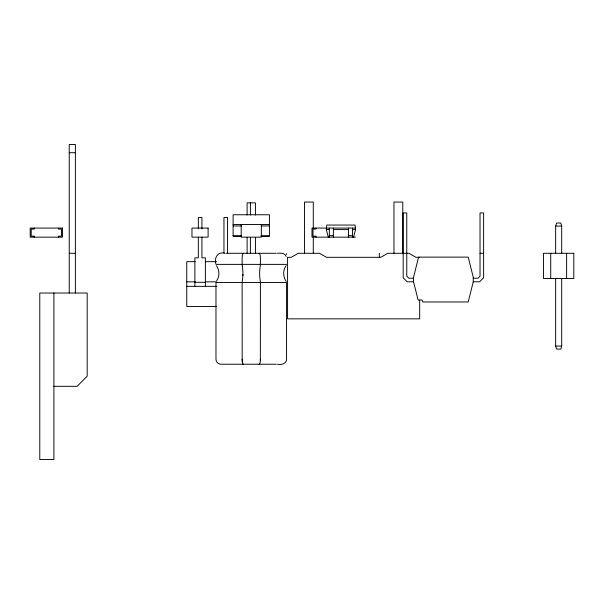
<?xml version="1.0" encoding="UTF-8"?>
<svg xmlns="http://www.w3.org/2000/svg" width="604" height="604" viewBox="0 0 604 604"><rect width="100%" height="100%" fill="white"/><g stroke="black" fill="none" stroke-linecap="round" stroke-linejoin="round"><path stroke-width="0.91" d="M260.407 359.184L260.362 360.49A5.043 1.306 -90 0 1 259.101 364.227M260.362 360.49L260.407 282.536A16.293 4.213 -90 0 0 260.052 279.509A11.959 3.095 -90 0 1 260.052 267.406A16.293 4.213 90 0 0 260.407 264.378L260.407 258.331A5.043 1.306 -90 0 0 259.441 253.461L259.101 253.287M473.249 281.789L468.206 301.962L422.619 301.962L422.128 299.999L418.096 299.999L413.544 281.789L413.544 277.289L418.587 257.123L468.206 257.123L473.249 277.289L473.249 281.789L479.584 281.789L483.615 277.757L483.615 212.948L480.029 212.948L480.029 276.179L478.013 278.195L473.249 278.195M353.536 237.153L355.552 229.588L355.069 225.05L326.787 225.05L326.303 229.588L328.319 237.153M555.65 253.287L555.65 226.055L556.556 223.035L560.791 223.035L561.697 226.055L561.697 253.287M561.697 278.504L561.697 346.069L560.791 349.097L556.556 349.097L555.65 346.069L555.65 278.504M286.07 265.677C282.717 270.486 282.982 276.692 286.175 281.494M216.7 280.739C219.916 276.179 219.456 270.199 216.474 265.677M69.234 152.729L75.379 152.729M233.114 224.499L269.422 224.499M233.114 225.956L241.494 225.956M261.049 225.956L269.422 225.956M555.65 226.055L561.697 226.055M355.552 228.078L311.981 228.078L311.981 237.153L355.552 237.153M326.303 229.588L329.331 229.588M333.363 229.588L348.493 229.588M352.525 229.588L355.552 229.588M233.114 235.688L241.494 235.688M261.049 235.688L269.422 235.688M329.331 235.636L333.363 235.636M348.493 235.636L352.525 235.636M241.494 236.421L233.114 236.421L233.114 214.76L269.422 214.76L269.422 236.421L261.049 236.421M69.234 253.287L75.379 253.287M225.066 253.287C217.772 251.128 213.876 257.878 215.975 264.378L286.568 264.378M226.251 253.287L276.292 253.287M277.47 253.287C280.513 252.955 284.869 252.933 286.183 256.398M480.029 253.287L483.615 253.287M419.682 257.319L415.982 257.319L408.938 253.287L387.798 253.287L380.754 257.319L326.5 257.319L319.456 253.287L298.316 253.287L291.271 257.319L287.572 257.319L287.572 318.844L419.682 318.844L419.682 300.203M195.145 261.668L186.757 261.668L186.757 306.507L216.594 306.507M205.405 261.668L216.594 261.668M413.544 278.195L408.787 278.195L406.764 276.179L406.764 212.948L403.178 212.948L403.178 277.757L407.209 281.789L413.544 281.789M186.757 281.841L195.145 281.841M205.405 281.841L216.594 281.841M194.896 282.302L205.383 282.302M186.757 286.341L216.949 286.341M555.65 346.069L561.697 346.069M276.27 364.227L221.011 364.227C218.316 364.28 215.915 361.879 215.975 359.184L215.975 282.536L286.568 282.536L286.568 359.184C286.651 363.774 281.117 365.148 277.47 364.227M53.899 386.311L77.101 386.311L87.18 376.232L87.18 293.023L39.781 293.023L39.781 459.531L53.899 459.531L53.899 293.023M243.442 253.287A5.043 1.306 -90 0 0 242.136 258.331L242.136 264.378A16.293 4.213 -90 0 0 242.491 267.406A11.959 3.095 -90 0 1 242.491 279.509A16.293 4.213 90 0 0 242.136 282.536L242.181 360.49A5.043 1.306 -90 0 0 242.408 362.257L242.514 362.747A5.043 1.306 90 0 0 243.442 364.227M242.325 266.183L242.408 266.681M242.408 362.257L242.136 359.184M566.62 253.287L566.62 278.504M550.727 253.287L550.727 278.504M402.77 253.703L402.77 202.053L393.967 202.053L393.967 253.703M379.357 253.287L379.357 257.319M352.525 228.078L352.525 237.153M348.493 228.078L348.493 237.153M333.363 228.078L333.363 237.153M329.331 228.078L329.331 237.153M316.02 228.078L316.02 229.082L312.993 229.082L312.993 236.141L316.02 236.141L316.02 237.153M313.287 228.44L313.287 202.053L304.484 202.053L304.484 252.94M313.287 236.919L313.287 252.94M286.568 253.604L286.568 254.488M261.358 224.499L261.358 237.153L241.185 237.153L241.185 224.499M255.439 215.001L255.439 202.861L247.112 202.861L247.112 215.001M255.439 237.41L255.439 253.287M250.396 202.861L250.396 215.001M250.396 237.41L250.396 253.287M247.112 237.41L247.112 253.287M242.906 274.518L242.906 275.492M227.549 253.144L227.549 217.5L223.956 217.5L223.956 253.144M205.383 286.341L205.383 257.84L201.932 257.84L201.932 237.198M201.932 228.757L201.932 217.5L198.338 217.5L198.338 228.757M198.338 237.198L198.338 257.84L194.896 257.84L194.896 286.341M75.379 293.023L75.379 144.469L69.234 144.469L69.234 293.023M58.437 228.078L58.437 229.082L61.465 229.082L61.465 236.141L58.437 236.141L58.437 237.153M34.232 228.078L34.232 229.082L31.212 229.082L31.212 236.141L34.232 236.141L34.232 237.153M62.476 228.078L30.2 228.078L30.2 237.153L62.476 237.153L62.476 228.078M208.108 228.078L191.966 228.078L191.966 237.153L208.108 237.153L208.108 228.078M573.8 253.287L543.547 253.287L543.547 278.504L573.8 278.504L573.8 253.287"/></g></svg>
